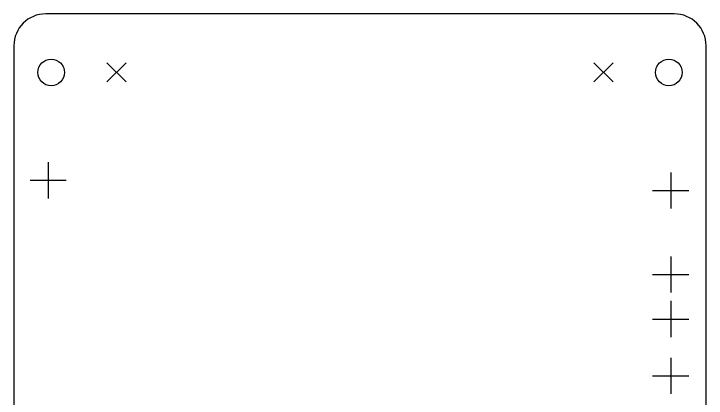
# Model space of a CAD drawing. Extents: x 2.28 to 5.04, y -5.56 to -2.72.
# Drawn here: x 2.362 to 4.921, y -4.137 to -2.717 of the extents above; entities that cross this region are included whole.
import ezdxf

# ---------------------------------------------------------------- set-up
doc = ezdxf.new("R2010")
doc.units = 0
doc.header["$MEASUREMENT"] = 0
doc.layers.add('BLACK', color=7, linetype='CONTINUOUS')

msp = doc.modelspace()

# ---------------------------------------------------------------- linework, layer by layer
at = {"layer": 'BLACK', "linetype": 'CONTINUOUS'}
for p, q in [((4.80315, -2.71654), (2.48031, -2.71654)), ((2.3622, -2.83465), (2.3622, -4.88189)), ((4.92126, -4.88189), (4.92126, -2.83465)), ((2.7063, -2.89764), (2.77717, -2.9685)), ((2.77717, -2.89764), (2.7063, -2.9685)), ((4.5063, -2.89764), (4.57717, -2.9685)), ((4.57717, -2.89764), (4.5063, -2.9685)), ((2.48886, -3.26496), (2.48886, -3.39882)), ((4.79016, -3.30295), (4.79016, -3.43681)), ((2.42193, -3.33189), (2.55579, -3.33189)), ((4.72323, -3.36988), (4.85709, -3.36988)), ((4.79016, -3.61319), (4.79016, -3.74705)), ((4.72323, -3.68012), (4.85709, -3.68012)), ((4.79016, -3.77795), (4.79016, -3.91181)), ((4.72323, -3.84488), (4.85709, -3.84488)), ((4.79016, -3.98819), (4.79016, -4.12205)), ((4.72323, -4.05512), (4.85709, -4.05512))]:
    msp.add_line(p, q, dxfattribs=at)
at = {"layer": 'BLACK'}
for centre in [(2.5, -2.93307), (4.78346, -2.93307)]:
    msp.add_circle(centre, 0.04921, dxfattribs=at)
for centre, start, end in [((2.48031, -2.83465), 90, 180), ((4.80315, -2.83465), 0, 90)]:
    msp.add_arc(centre, 0.11811, start, end, dxfattribs=at)

doc.saveas('drawing.dxf')
